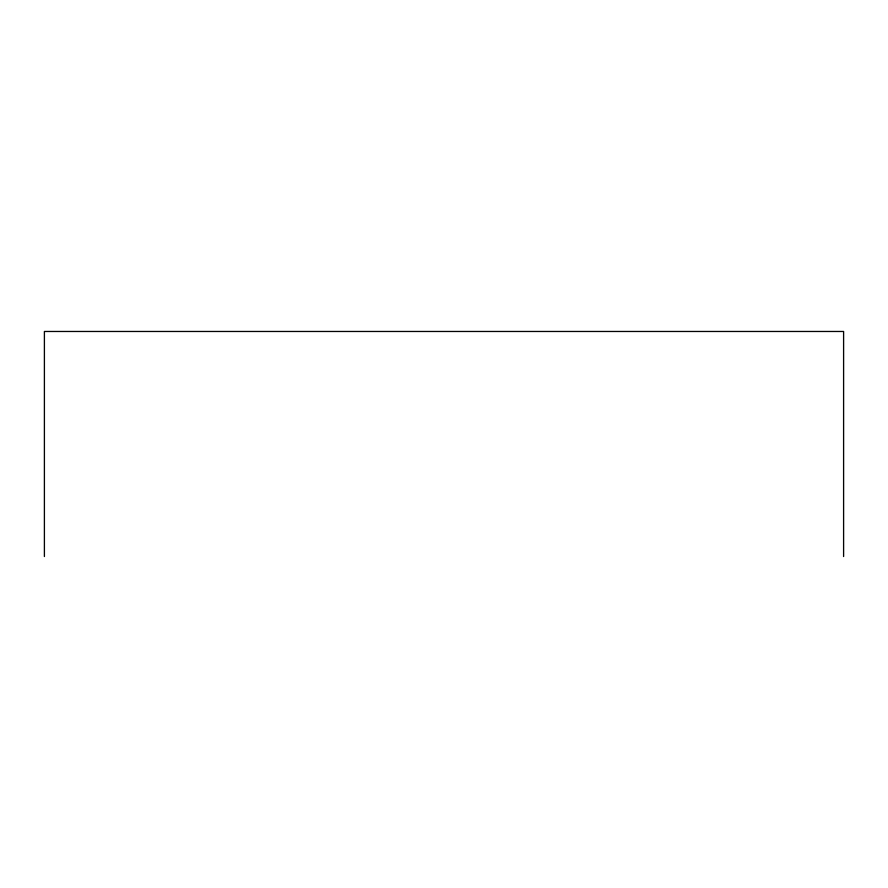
<?xml version="1.0" encoding="UTF-8"?>
<svg xmlns="http://www.w3.org/2000/svg" width="888" height="888" viewBox="0 0 888 888"><rect width="100%" height="100%" fill="white"/><g stroke="black" fill="none" stroke-linecap="round" stroke-linejoin="round"><path stroke-width="1.33" d="M843.6 556.532L843.6 331.468L44.4 331.468L44.4 556.532"/></g></svg>
